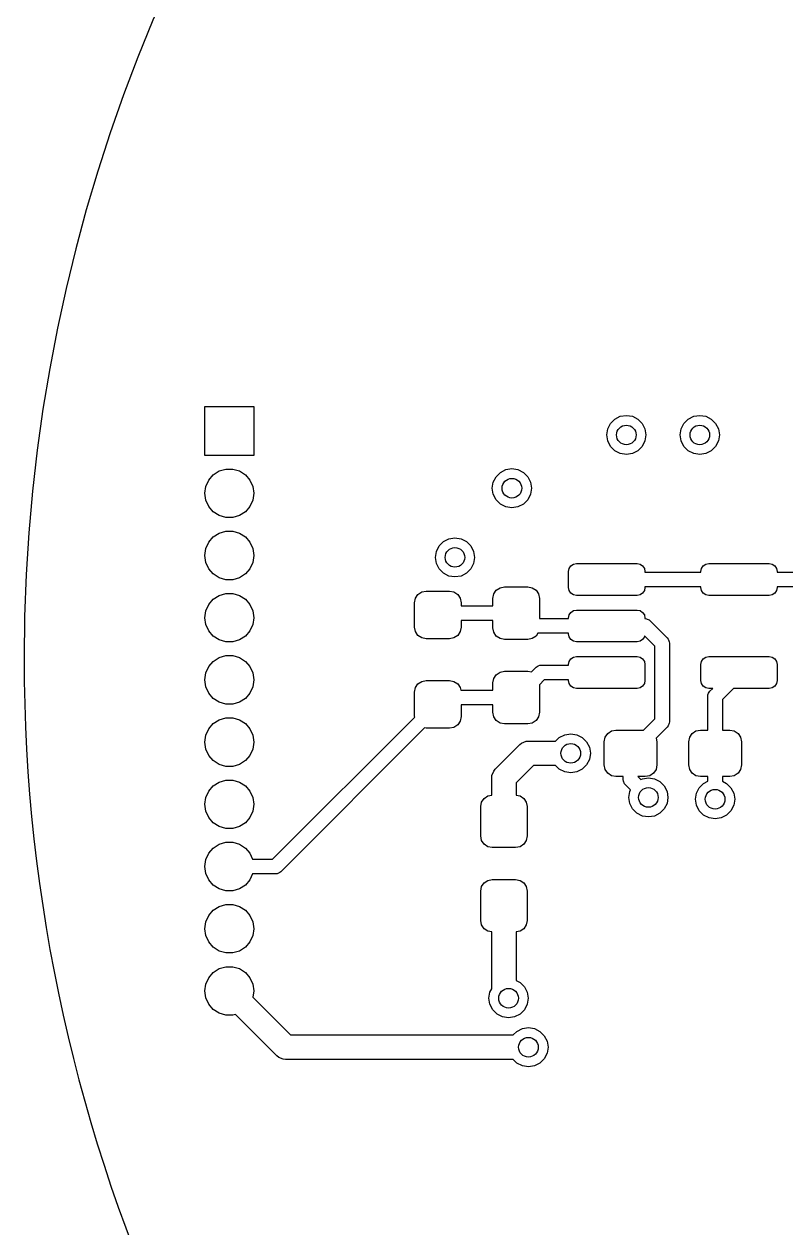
# Model space of a CAD drawing. Extents: x 116 to 183, y -110.2 to -37.6.
# Drawn here: x 115.95 to 131.51, y -82.69 to -58.11 of the extents above; entities that cross this region are included whole.
import ezdxf

# ---------------------------------------------------------------- set-up
doc = ezdxf.new("R2010")
doc.units = 0
doc.layers.add('BLACK', color=7, linetype='CONTINUOUS')

msp = doc.modelspace()

# ---------------------------------------------------------------- linework, layer by layer
at = {"layer": 'BLACK', "linetype": 'CONTINUOUS'}
for p, q in [((119.642, -66.921), (119.642, -65.921)), ((119.642, -65.921), (120.642, -65.921)), ((120.642, -65.921), (120.642, -66.921)), ((128.126393, -66.119577), (128.25, -66.1)), ((128.25, -66.1), (128.373607, -66.119577)), ((129.626393, -66.119577), (129.75, -66.1)), ((129.75, -66.1), (129.873607, -66.119577)), ((127.869577, -66.376393), (127.926393, -66.264886)), ((127.926393, -66.264886), (128.014886, -66.176393)), ((128.014886, -66.176393), (128.126393, -66.119577)), ((128.373607, -66.119577), (128.485114, -66.176393)), ((128.485114, -66.176393), (128.573607, -66.264886)), ((128.573607, -66.264886), (128.630423, -66.376393)), ((129.369577, -66.376393), (129.426393, -66.264886)), ((129.426393, -66.264886), (129.514886, -66.176393)), ((129.514886, -66.176393), (129.626393, -66.119577)), ((129.873607, -66.119577), (129.985114, -66.176393)), ((129.985114, -66.176393), (130.073607, -66.264886)), ((130.073607, -66.264886), (130.130423, -66.376393)), ((127.85, -66.5), (127.869577, -66.376393)), ((127.869577, -66.623607), (127.85, -66.5)), ((128.630423, -66.376393), (128.65, -66.5)), ((128.65, -66.5), (128.630423, -66.623607)), ((129.35, -66.5), (129.369577, -66.376393)), ((129.369577, -66.623607), (129.35, -66.5)), ((130.130423, -66.376393), (130.15, -66.5)), ((130.15, -66.5), (130.130423, -66.623607)), ((127.926393, -66.735114), (127.869577, -66.623607)), ((128.014886, -66.823607), (127.926393, -66.735114)), ((128.126393, -66.880423), (128.014886, -66.823607)), ((128.485114, -66.823607), (128.373607, -66.880423)), ((128.573607, -66.735114), (128.485114, -66.823607)), ((128.630423, -66.623607), (128.573607, -66.735114)), ((129.426393, -66.735114), (129.369577, -66.623607)), ((129.514886, -66.823607), (129.426393, -66.735114)), ((129.626393, -66.880423), (129.514886, -66.823607)), ((129.985114, -66.823607), (129.873607, -66.880423)), ((130.073607, -66.735114), (129.985114, -66.823607)), ((130.130423, -66.623607), (130.073607, -66.735114)), ((120.642, -66.921), (119.642, -66.921)), ((128.25, -66.9), (128.126393, -66.880423)), ((128.373607, -66.880423), (128.25, -66.9)), ((129.75, -66.9), (129.626393, -66.880423)), ((129.873607, -66.880423), (129.75, -66.9)), ((119.721373, -67.42068), (119.81457, -67.313125)), ((119.81457, -67.313125), (119.934292, -67.236184)), ((119.934292, -67.236184), (120.070843, -67.196089)), ((120.070843, -67.196089), (120.213157, -67.196089)), ((120.213157, -67.196089), (120.349708, -67.236184)), ((120.349708, -67.236184), (120.46943, -67.313125)), ((120.46943, -67.313125), (120.562627, -67.42068)), ((125.588893, -67.352386), (125.677386, -67.263893)), ((125.677386, -67.263893), (125.788893, -67.207077)), ((125.788893, -67.207077), (125.9125, -67.1875)), ((125.9125, -67.1875), (126.036107, -67.207077)), ((126.036107, -67.207077), (126.147614, -67.263893)), ((126.147614, -67.263893), (126.236107, -67.352386)), ((119.642, -67.691), (119.662254, -67.550134)), ((119.662254, -67.550134), (119.721373, -67.42068)), ((120.562627, -67.42068), (120.621746, -67.550134)), ((120.621746, -67.550134), (120.642, -67.691)), ((125.5125, -67.5875), (125.532077, -67.463893)), ((125.532077, -67.463893), (125.588893, -67.352386)), ((126.236107, -67.352386), (126.292923, -67.463893)), ((126.292923, -67.463893), (126.3125, -67.5875)), ((119.662254, -67.831866), (119.642, -67.691)), ((119.721373, -67.96132), (119.662254, -67.831866)), ((120.621746, -67.831866), (120.562627, -67.96132)), ((120.642, -67.691), (120.621746, -67.831866)), ((125.532077, -67.711107), (125.5125, -67.5875)), ((125.588893, -67.822614), (125.532077, -67.711107)), ((125.677386, -67.911107), (125.588893, -67.822614)), ((126.236107, -67.822614), (126.147614, -67.911107)), ((126.292923, -67.711107), (126.236107, -67.822614)), ((126.3125, -67.5875), (126.292923, -67.711107)), ((119.81457, -68.068875), (119.721373, -67.96132)), ((119.934292, -68.145816), (119.81457, -68.068875)), ((120.46943, -68.068875), (120.349708, -68.145816)), ((120.562627, -67.96132), (120.46943, -68.068875)), ((125.788893, -67.967923), (125.677386, -67.911107)), ((125.9125, -67.9875), (125.788893, -67.967923)), ((126.036107, -67.967923), (125.9125, -67.9875)), ((126.147614, -67.911107), (126.036107, -67.967923)), ((120.070843, -68.185911), (119.934292, -68.145816)), ((120.213157, -68.185911), (120.070843, -68.185911)), ((120.349708, -68.145816), (120.213157, -68.185911)), ((119.81457, -68.583125), (119.934292, -68.506184)), ((119.934292, -68.506184), (120.070843, -68.466089)), ((120.070843, -68.466089), (120.213157, -68.466089)), ((120.213157, -68.466089), (120.349708, -68.506184)), ((120.349708, -68.506184), (120.46943, -68.583125)), ((119.662254, -68.820134), (119.721373, -68.69068)), ((119.721373, -68.69068), (119.81457, -68.583125)), ((120.46943, -68.583125), (120.562627, -68.69068)), ((120.562627, -68.69068), (120.621746, -68.820134)), ((124.369577, -68.876393), (124.426393, -68.764886)), ((124.426393, -68.764886), (124.514886, -68.676393)), ((124.514886, -68.676393), (124.626393, -68.619577)), ((124.626393, -68.619577), (124.75, -68.6)), ((124.75, -68.6), (124.873607, -68.619577)), ((124.873607, -68.619577), (124.985114, -68.676393)), ((124.985114, -68.676393), (125.073607, -68.764886)), ((125.073607, -68.764886), (125.130423, -68.876393)), ((119.642, -68.961), (119.662254, -68.820134)), ((119.662254, -69.101866), (119.642, -68.961)), ((120.621746, -68.820134), (120.642, -68.961)), ((120.642, -68.961), (120.621746, -69.101866)), ((124.35, -69), (124.369577, -68.876393)), ((124.369577, -69.123607), (124.35, -69)), ((125.130423, -68.876393), (125.15, -69)), ((125.15, -69), (125.130423, -69.123607)), ((119.721373, -69.23132), (119.662254, -69.101866)), ((119.81457, -69.338875), (119.721373, -69.23132)), ((120.562627, -69.23132), (120.46943, -69.338875)), ((120.621746, -69.101866), (120.562627, -69.23132)), ((124.426393, -69.235114), (124.369577, -69.123607)), ((124.514886, -69.323607), (124.426393, -69.235114)), ((125.073607, -69.235114), (124.985114, -69.323607)), ((125.130423, -69.123607), (125.073607, -69.235114)), ((127.07, -69.2875), (127.08237, -69.225314)), ((127.07, -69.6125), (127.07, -69.2875)), ((127.08237, -69.225314), (127.117595, -69.172595)), ((127.117595, -69.172595), (127.170314, -69.13737)), ((127.170314, -69.13737), (127.2325, -69.125)), ((127.2325, -69.125), (128.4675, -69.125)), ((128.4675, -69.125), (128.529686, -69.13737)), ((128.529686, -69.13737), (128.582405, -69.172595)), ((128.582405, -69.172595), (128.61763, -69.225314)), ((128.61763, -69.225314), (128.63, -69.2875)), ((128.63, -69.2875), (128.63, -69.3)), ((128.63, -69.3), (129.77, -69.3)), ((129.77, -69.2875), (129.78237, -69.225314)), ((129.77, -69.3), (129.77, -69.2875)), ((129.78237, -69.225314), (129.817595, -69.172595)), ((129.817595, -69.172595), (129.870314, -69.13737)), ((129.870314, -69.13737), (129.9325, -69.125)), ((129.9325, -69.125), (131.1675, -69.125)), ((131.1675, -69.125), (131.229686, -69.13737)), ((131.229686, -69.13737), (131.282405, -69.172595)), ((131.282405, -69.172595), (131.31763, -69.225314)), ((131.31763, -69.225314), (131.33, -69.2875)), ((131.33, -69.2875), (131.33, -69.3)), ((131.33, -69.3), (131.925, -69.3)), ((119.934292, -69.415816), (119.81457, -69.338875)), ((120.070843, -69.455911), (119.934292, -69.415816)), ((120.213157, -69.455911), (120.070843, -69.455911)), ((120.349708, -69.415816), (120.213157, -69.455911)), ((120.46943, -69.338875), (120.349708, -69.415816)), ((124.626393, -69.380423), (124.514886, -69.323607)), ((124.75, -69.4), (124.626393, -69.380423)), ((124.873607, -69.380423), (124.75, -69.4)), ((124.985114, -69.323607), (124.873607, -69.380423)), ((119.81457, -69.853125), (119.934292, -69.776184)), ((119.934292, -69.776184), (120.070843, -69.736089)), ((120.070843, -69.736089), (120.213157, -69.736089)), ((120.213157, -69.736089), (120.349708, -69.776184)), ((120.349708, -69.776184), (120.46943, -69.853125)), ((123.943079, -69.834113), (123.994562, -69.757062)), ((123.994562, -69.757062), (124.071613, -69.705579)), ((124.071613, -69.705579), (124.1625, -69.6875)), ((124.1625, -69.6875), (124.6375, -69.6875)), ((124.6375, -69.6875), (124.728387, -69.705579)), ((124.728387, -69.705579), (124.805438, -69.757062)), ((124.805438, -69.757062), (124.856921, -69.834113)), ((125.525, -69.8375), (125.543079, -69.746613)), ((125.543079, -69.746613), (125.594562, -69.669562)), ((125.594562, -69.669562), (125.671613, -69.618079)), ((125.671613, -69.618079), (125.7625, -69.6)), ((125.7625, -69.6), (126.2375, -69.6)), ((126.2375, -69.6), (126.328387, -69.618079)), ((126.328387, -69.618079), (126.405438, -69.669562)), ((126.405438, -69.669562), (126.456921, -69.746613)), ((126.456921, -69.746613), (126.475, -69.8375)), ((127.08237, -69.674686), (127.07, -69.6125)), ((127.117595, -69.727405), (127.08237, -69.674686)), ((127.170314, -69.76263), (127.117595, -69.727405)), ((127.2325, -69.775), (127.170314, -69.76263)), ((128.4675, -69.775), (127.2325, -69.775)), ((128.529686, -69.76263), (128.4675, -69.775)), ((128.582405, -69.727405), (128.529686, -69.76263)), ((128.61763, -69.674686), (128.582405, -69.727405)), ((128.63, -69.6125), (128.61763, -69.674686)), ((129.77, -69.6), (128.63, -69.6)), ((128.63, -69.6), (128.63, -69.6125)), ((129.77, -69.6125), (129.77, -69.6)), ((129.78237, -69.674686), (129.77, -69.6125)), ((129.817595, -69.727405), (129.78237, -69.674686)), ((129.870314, -69.76263), (129.817595, -69.727405)), ((129.9325, -69.775), (129.870314, -69.76263)), ((131.1675, -69.775), (129.9325, -69.775)), ((131.229686, -69.76263), (131.1675, -69.775)), ((131.282405, -69.727405), (131.229686, -69.76263)), ((131.31763, -69.674686), (131.282405, -69.727405)), ((131.33, -69.6125), (131.31763, -69.674686)), ((132.0375, -69.6), (131.33, -69.6)), ((131.33, -69.6), (131.33, -69.6125)), ((119.662254, -70.090134), (119.721373, -69.96068)), ((119.721373, -69.96068), (119.81457, -69.853125)), ((120.46943, -69.853125), (120.562627, -69.96068)), ((120.562627, -69.96068), (120.621746, -70.090134)), ((123.925, -69.925), (123.943079, -69.834113)), ((123.925, -70.425), (123.925, -69.925)), ((124.856921, -69.834113), (124.875, -69.925)), ((124.875, -69.925), (124.875, -69.9875)), ((124.875, -69.9875), (125.525, -69.9875)), ((125.525, -69.9875), (125.525, -69.8375)), ((126.475, -69.8375), (126.475, -70.25)), ((119.642, -70.231), (119.662254, -70.090134)), ((119.662254, -70.371866), (119.642, -70.231)), ((120.621746, -70.090134), (120.642, -70.231)), ((120.642, -70.231), (120.621746, -70.371866)), ((125.525, -70.2875), (124.875, -70.2875)), ((124.875, -70.2875), (124.875, -70.425)), ((125.525, -70.4375), (125.525, -70.2875)), ((126.475, -70.25), (127.07, -70.25)), ((127.07, -70.2375), (127.08237, -70.175314)), ((127.07, -70.25), (127.07, -70.2375)), ((127.08237, -70.175314), (127.117595, -70.122595)), ((127.117595, -70.122595), (127.170314, -70.08737)), ((127.170314, -70.08737), (127.2325, -70.075)), ((127.2325, -70.075), (128.4675, -70.075)), ((128.4675, -70.075), (128.529686, -70.08737)), ((128.529686, -70.08737), (128.582405, -70.122595)), ((128.582405, -70.122595), (128.61763, -70.175314)), ((128.61763, -70.175314), (128.63, -70.2375)), ((128.63, -70.2375), (128.63, -70.25)), ((128.63, -70.25), (128.659263, -70.252882)), ((128.659263, -70.252882), (128.672427, -70.258335)), ((128.672427, -70.258335), (128.713334, -70.275279)), ((128.713334, -70.275279), (128.736065, -70.293934)), ((119.721373, -70.50132), (119.662254, -70.371866)), ((119.81457, -70.608875), (119.721373, -70.50132)), ((120.562627, -70.50132), (120.46943, -70.608875)), ((120.621746, -70.371866), (120.562627, -70.50132)), ((123.943079, -70.515887), (123.925, -70.425)), ((123.994562, -70.592938), (123.943079, -70.515887)), ((124.856921, -70.515887), (124.805438, -70.592938)), ((124.875, -70.425), (124.856921, -70.515887)), ((125.543079, -70.528387), (125.525, -70.4375)), ((125.594562, -70.605438), (125.543079, -70.528387)), ((128.736065, -70.293934), (129.086066, -70.643935)), ((119.934292, -70.685816), (119.81457, -70.608875)), ((120.070843, -70.725911), (119.934292, -70.685816)), ((120.213157, -70.725911), (120.070843, -70.725911)), ((120.349708, -70.685816), (120.213157, -70.725911)), ((120.46943, -70.608875), (120.349708, -70.685816)), ((124.071613, -70.644421), (123.994562, -70.592938)), ((124.1625, -70.6625), (124.071613, -70.644421)), ((124.6375, -70.6625), (124.1625, -70.6625)), ((124.728387, -70.644421), (124.6375, -70.6625)), ((124.805438, -70.592938), (124.728387, -70.644421)), ((125.671613, -70.656921), (125.594562, -70.605438)), ((125.7625, -70.675), (125.671613, -70.656921)), ((126.2375, -70.675), (125.7625, -70.675)), ((126.328387, -70.656921), (126.2375, -70.675)), ((126.405438, -70.605438), (126.328387, -70.656921)), ((126.44248, -70.55), (126.405438, -70.605438)), ((127.07, -70.55), (126.44248, -70.55)), ((127.07, -70.5625), (127.07, -70.55)), ((127.08237, -70.624686), (127.07, -70.5625)), ((127.117595, -70.677405), (127.08237, -70.624686)), ((127.170314, -70.71263), (127.117595, -70.677405)), ((127.2325, -70.725), (127.170314, -70.71263)), ((128.4675, -70.725), (127.2325, -70.725)), ((128.529686, -70.71263), (128.4675, -70.725)), ((128.582405, -70.677405), (128.529686, -70.71263)), ((128.61763, -70.624686), (128.582405, -70.677405)), ((128.621765, -70.603898), (128.61763, -70.624686)), ((128.83, -70.812133), (128.621765, -70.603898)), ((129.086066, -70.643935), (129.104721, -70.666666)), ((129.104721, -70.666666), (129.112653, -70.685816)), ((129.112653, -70.685816), (129.127118, -70.720737)), ((129.127118, -70.720737), (129.13, -70.750001)), ((129.13, -70.750001), (129.13, -72.3575)), ((119.934292, -71.046184), (120.070843, -71.006089)), ((120.070843, -71.006089), (120.213157, -71.006089)), ((120.213157, -71.006089), (120.349708, -71.046184)), ((127.170314, -71.03737), (127.2325, -71.025)), ((127.2325, -71.025), (128.4675, -71.025)), ((128.4675, -71.025), (128.529686, -71.03737)), ((128.83, -72.295368), (128.83, -70.812133)), ((129.870314, -71.03737), (129.9325, -71.025)), ((129.9325, -71.025), (131.1675, -71.025)), ((131.1675, -71.025), (131.229686, -71.03737)), ((119.662254, -71.360134), (119.721373, -71.23068)), ((119.721373, -71.23068), (119.81457, -71.123125)), ((119.81457, -71.123125), (119.934292, -71.046184)), ((120.349708, -71.046184), (120.46943, -71.123125)), ((120.46943, -71.123125), (120.562627, -71.23068)), ((120.562627, -71.23068), (120.621746, -71.360134)), ((126.310789, -71.339578), (126.406434, -71.243934)), ((126.406434, -71.243934), (126.429164, -71.225279)), ((126.429164, -71.225279), (126.451561, -71.216002)), ((126.451561, -71.216002), (126.483236, -71.202882)), ((126.483236, -71.202882), (126.5125, -71.2)), ((126.5125, -71.2), (127.07, -71.2)), ((127.07, -71.1875), (127.08237, -71.125314)), ((127.07, -71.2), (127.07, -71.1875)), ((127.08237, -71.125314), (127.117595, -71.072595)), ((127.117595, -71.072595), (127.170314, -71.03737)), ((128.529686, -71.03737), (128.582405, -71.072595)), ((128.582405, -71.072595), (128.61763, -71.125314)), ((128.61763, -71.125314), (128.63, -71.1875)), ((128.63, -71.1875), (128.63, -71.5125)), ((129.77, -71.1875), (129.78237, -71.125314)), ((129.77, -71.5125), (129.77, -71.1875)), ((129.78237, -71.125314), (129.817595, -71.072595)), ((129.817595, -71.072595), (129.870314, -71.03737)), ((131.229686, -71.03737), (131.282405, -71.072595)), ((131.282405, -71.072595), (131.31763, -71.125314)), ((131.31763, -71.125314), (131.33, -71.1875)), ((131.33, -71.1875), (131.33, -71.5125)), ((119.642, -71.501), (119.662254, -71.360134)), ((119.662254, -71.641866), (119.642, -71.501)), ((120.621746, -71.360134), (120.642, -71.501)), ((120.642, -71.501), (120.621746, -71.641866)), ((124.071613, -71.530579), (124.1625, -71.5125)), ((124.1625, -71.5125), (124.6375, -71.5125)), ((124.6375, -71.5125), (124.728387, -71.530579)), ((125.525, -71.5625), (125.543079, -71.471613)), ((125.543079, -71.471613), (125.594562, -71.394562)), ((125.594562, -71.394562), (125.671613, -71.343079)), ((125.671613, -71.343079), (125.7625, -71.325)), ((125.7625, -71.325), (126.2375, -71.325)), ((126.2375, -71.325), (126.310789, -71.339578)), ((126.574632, -71.5), (126.475, -71.599632)), ((127.07, -71.5), (126.574632, -71.5)), ((127.07, -71.5125), (127.07, -71.5)), ((127.08237, -71.574686), (127.07, -71.5125)), ((128.63, -71.5125), (128.61763, -71.574686)), ((129.78237, -71.574686), (129.77, -71.5125)), ((131.33, -71.5125), (131.31763, -71.574686)), ((119.721373, -71.77132), (119.662254, -71.641866)), ((120.621746, -71.641866), (120.562627, -71.77132)), ((123.925, -71.75), (123.943079, -71.659113)), ((123.925, -72.25), (123.925, -71.75)), ((123.943079, -71.659113), (123.994562, -71.582062)), ((123.994562, -71.582062), (124.071613, -71.530579)), ((124.728387, -71.530579), (124.805438, -71.582062)), ((124.805438, -71.582062), (124.856921, -71.659113)), ((124.856921, -71.659113), (124.867541, -71.7125)), ((124.867541, -71.7125), (125.525, -71.7125)), ((125.525, -71.7125), (125.525, -71.5625)), ((126.475, -71.599632), (126.475, -72.1625)), ((127.117595, -71.627405), (127.08237, -71.574686)), ((127.170314, -71.66263), (127.117595, -71.627405)), ((127.2325, -71.675), (127.170314, -71.66263)), ((128.4675, -71.675), (127.2325, -71.675)), ((128.529686, -71.66263), (128.4675, -71.675)), ((128.582405, -71.627405), (128.529686, -71.66263)), ((128.61763, -71.574686), (128.582405, -71.627405)), ((129.817595, -71.627405), (129.78237, -71.574686)), ((129.870314, -71.66263), (129.817595, -71.627405)), ((129.9325, -71.675), (129.870314, -71.66263)), ((129.929563, -71.774), (129.937779, -71.754165)), ((130.012868, -71.675), (129.9325, -71.675)), ((129.937779, -71.754165), (129.956434, -71.731434)), ((129.956434, -71.731434), (130.012868, -71.675)), ((130.437132, -71.675), (130.2125, -71.899632)), ((131.1675, -71.675), (130.437132, -71.675)), ((131.229686, -71.66263), (131.1675, -71.675)), ((131.282405, -71.627405), (131.229686, -71.66263)), ((131.31763, -71.574686), (131.282405, -71.627405)), ((119.81457, -71.878875), (119.721373, -71.77132)), ((119.934292, -71.955816), (119.81457, -71.878875)), ((120.070843, -71.995911), (119.934292, -71.955816)), ((120.213157, -71.995911), (120.070843, -71.995911)), ((120.349708, -71.955816), (120.213157, -71.995911)), ((120.46943, -71.878875), (120.349708, -71.955816)), ((120.562627, -71.77132), (120.46943, -71.878875)), ((129.9125, -71.8375), (129.915382, -71.808236)), ((129.9125, -72.525), (129.9125, -71.8375)), ((129.915382, -71.808236), (129.929563, -71.774)), ((130.2125, -71.899632), (130.2125, -72.525)), ((123.927134, -72.260733), (123.925, -72.25)), ((124.875, -72.25), (124.856921, -72.340887)), ((125.525, -72.0125), (124.875, -72.0125)), ((124.875, -72.0125), (124.875, -72.25)), ((125.525, -72.1625), (125.525, -72.0125)), ((125.543079, -72.253387), (125.525, -72.1625)), ((125.594562, -72.330438), (125.543079, -72.253387)), ((126.456921, -72.253387), (126.405438, -72.330438)), ((126.475, -72.1625), (126.456921, -72.253387)), ((119.662254, -72.630134), (119.721373, -72.50068)), ((119.721373, -72.50068), (119.81457, -72.393125)), ((119.81457, -72.393125), (119.934292, -72.316184)), ((119.934292, -72.316184), (120.070843, -72.276089)), ((120.070843, -72.276089), (120.213157, -72.276089)), ((120.213157, -72.276089), (120.349708, -72.316184)), ((120.349708, -72.316184), (120.46943, -72.393125)), ((120.46943, -72.393125), (120.562627, -72.50068)), ((120.562627, -72.50068), (120.621746, -72.630134)), ((121.026868, -75.161), (123.927134, -72.260733)), ((124.130914, -72.481217), (121.195066, -75.417066)), ((124.1625, -72.4875), (124.130914, -72.481217)), ((124.6375, -72.4875), (124.1625, -72.4875)), ((124.728387, -72.469421), (124.6375, -72.4875)), ((124.805438, -72.417938), (124.728387, -72.469421)), ((124.856921, -72.340887), (124.805438, -72.417938)), ((125.671613, -72.381921), (125.594562, -72.330438)), ((125.7625, -72.4), (125.671613, -72.381921)), ((126.2375, -72.4), (125.7625, -72.4)), ((126.328387, -72.381921), (126.2375, -72.4)), ((126.405438, -72.330438), (126.328387, -72.381921)), ((128.600368, -72.525), (128.83, -72.295368)), ((129.086066, -72.463566), (128.860421, -72.68921)), ((129.104721, -72.440836), (129.086066, -72.463566)), ((129.127118, -72.386763), (129.104721, -72.440836)), ((129.13, -72.3575), (129.127118, -72.386763)), ((119.642, -72.771), (119.662254, -72.630134)), ((120.621746, -72.630134), (120.642, -72.771)), ((126.806279, -72.75), (126.879886, -72.676393)), ((126.879886, -72.676393), (126.991393, -72.619577)), ((126.991393, -72.619577), (127.115, -72.6)), ((127.115, -72.6), (127.238607, -72.619577)), ((127.238607, -72.619577), (127.350114, -72.676393)), ((127.350114, -72.676393), (127.438607, -72.764886)), ((127.8, -72.7625), (127.818079, -72.671613)), ((127.818079, -72.671613), (127.869562, -72.594562)), ((127.869562, -72.594562), (127.946613, -72.543079)), ((127.946613, -72.543079), (128.0375, -72.525)), ((128.0375, -72.525), (128.600368, -72.525)), ((128.860421, -72.68921), (128.875, -72.7625)), ((129.525, -72.7625), (129.543079, -72.671613)), ((129.543079, -72.671613), (129.594562, -72.594562)), ((129.594562, -72.594562), (129.671613, -72.543079)), ((129.671613, -72.543079), (129.7625, -72.525)), ((129.7625, -72.525), (129.9125, -72.525)), ((130.2125, -72.525), (130.3625, -72.525)), ((130.3625, -72.525), (130.453387, -72.543079)), ((130.453387, -72.543079), (130.530438, -72.594562)), ((130.530438, -72.594562), (130.581921, -72.671613)), ((130.581921, -72.671613), (130.6, -72.7625)), ((119.662254, -72.911866), (119.642, -72.771)), ((119.721373, -73.04132), (119.662254, -72.911866)), ((120.621746, -72.911866), (120.562627, -73.04132)), ((120.642, -72.771), (120.621746, -72.911866)), ((125.573223, -73.323223), (126.073223, -72.823223)), ((126.073223, -72.823223), (126.111108, -72.792132)), ((126.111108, -72.792132), (126.201228, -72.754803)), ((126.201228, -72.754803), (126.201237, -72.754803)), ((126.201237, -72.754803), (126.25, -72.75)), ((126.25, -72.75), (126.806279, -72.75)), ((127.438607, -72.764886), (127.495423, -72.876393)), ((127.495423, -72.876393), (127.515, -73)), ((127.8, -73.2375), (127.8, -72.7625)), ((128.875, -72.7625), (128.875, -73.2375)), ((129.525, -73.2375), (129.525, -72.7625)), ((130.6, -72.7625), (130.6, -73.2375)), ((119.81457, -73.148875), (119.721373, -73.04132)), ((119.934292, -73.225816), (119.81457, -73.148875)), ((120.070843, -73.265911), (119.934292, -73.225816)), ((120.349708, -73.225816), (120.213157, -73.265911)), ((120.46943, -73.148875), (120.349708, -73.225816)), ((120.562627, -73.04132), (120.46943, -73.148875)), ((127.438607, -73.235114), (127.350114, -73.323607)), ((127.495423, -73.123607), (127.438607, -73.235114)), ((127.515, -73), (127.495423, -73.123607)), ((127.818079, -73.328387), (127.8, -73.2375)), ((128.875, -73.2375), (128.856921, -73.328387)), ((129.543079, -73.328387), (129.525, -73.2375)), ((130.6, -73.2375), (130.581921, -73.328387)), ((120.213157, -73.265911), (120.070843, -73.265911)), ((125.5, -73.5), (125.504804, -73.451227)), ((125.504804, -73.451227), (125.542133, -73.361107)), ((125.542133, -73.361107), (125.542137, -73.361102)), ((125.542137, -73.361102), (125.573223, -73.323223)), ((126.353554, -73.25), (126, -73.603554)), ((126.806279, -73.25), (126.353554, -73.25)), ((126.879886, -73.323607), (126.806279, -73.25)), ((126.991393, -73.380423), (126.879886, -73.323607)), ((127.115, -73.4), (126.991393, -73.380423)), ((127.238607, -73.380423), (127.115, -73.4)), ((127.350114, -73.323607), (127.238607, -73.380423)), ((127.869562, -73.405438), (127.818079, -73.328387)), ((127.946613, -73.456921), (127.869562, -73.405438)), ((128.0375, -73.475), (127.946613, -73.456921)), ((128.1875, -73.475), (128.0375, -73.475)), ((128.1875, -73.5375), (128.1875, -73.475)), ((128.6375, -73.475), (128.4875, -73.475)), ((128.4875, -73.475), (128.4875, -73.475368)), ((128.4875, -73.475368), (128.546791, -73.534659)), ((128.728387, -73.456921), (128.6375, -73.475)), ((128.805438, -73.405438), (128.728387, -73.456921)), ((128.856921, -73.328387), (128.805438, -73.405438)), ((129.594562, -73.405438), (129.543079, -73.328387)), ((129.671613, -73.456921), (129.594562, -73.405438)), ((129.7625, -73.475), (129.671613, -73.456921)), ((129.9125, -73.475), (129.7625, -73.475)), ((129.9125, -73.570524), (129.9125, -73.475)), ((130.3625, -73.475), (130.2125, -73.475)), ((130.2125, -73.475), (130.2125, -73.570524)), ((130.453387, -73.456921), (130.3625, -73.475)), ((130.530438, -73.405438), (130.453387, -73.456921)), ((130.581921, -73.328387), (130.530438, -73.405438)), ((119.721373, -73.77068), (119.81457, -73.663125)), ((119.81457, -73.663125), (119.934292, -73.586184)), ((119.934292, -73.586184), (120.070843, -73.546089)), ((120.070843, -73.546089), (120.213157, -73.546089)), ((120.213157, -73.546089), (120.349708, -73.586184)), ((120.349708, -73.586184), (120.46943, -73.663125)), ((120.46943, -73.663125), (120.562627, -73.77068)), ((125.5, -73.852486), (125.5, -73.5)), ((126, -73.603554), (126, -73.852486)), ((128.190382, -73.566763), (128.1875, -73.5375)), ((128.212779, -73.620835), (128.190382, -73.566763)), ((128.231434, -73.643566), (128.212779, -73.620835)), ((128.334659, -73.746791), (128.231434, -73.643566)), ((128.546791, -73.534659), (128.576393, -73.519577)), ((128.576393, -73.519577), (128.7, -73.5)), ((128.7, -73.5), (128.823607, -73.519577)), ((128.823607, -73.519577), (128.935114, -73.576393)), ((128.935114, -73.576393), (129.023607, -73.664886)), ((129.023607, -73.664886), (129.080423, -73.776393)), ((129.682077, -73.813893), (129.738893, -73.702386)), ((129.738893, -73.702386), (129.827386, -73.613893)), ((129.827386, -73.613893), (129.9125, -73.570524)), ((130.2125, -73.570524), (130.297614, -73.613893)), ((130.297614, -73.613893), (130.386107, -73.702386)), ((130.386107, -73.702386), (130.442923, -73.813893)), ((119.642, -74.041), (119.662254, -73.900134)), ((119.662254, -73.900134), (119.721373, -73.77068)), ((120.562627, -73.77068), (120.621746, -73.900134)), ((120.621746, -73.900134), (120.642, -74.041)), ((125.293079, -73.996613), (125.344562, -73.919562)), ((125.344562, -73.919562), (125.421613, -73.868079)), ((125.421613, -73.868079), (125.5, -73.852486)), ((126, -73.852486), (126.078387, -73.868079)), ((126.078387, -73.868079), (126.155438, -73.919562)), ((126.155438, -73.919562), (126.206921, -73.996613)), ((128.3, -73.9), (128.319577, -73.776393)), ((128.319577, -74.023607), (128.3, -73.9)), ((128.319577, -73.776393), (128.334659, -73.746791)), ((129.080423, -73.776393), (129.1, -73.9)), ((129.1, -73.9), (129.080423, -74.023607)), ((129.6625, -73.9375), (129.682077, -73.813893)), ((129.682077, -74.061107), (129.6625, -73.9375)), ((130.442923, -73.813893), (130.4625, -73.9375)), ((130.4625, -73.9375), (130.442923, -74.061107)), ((119.662254, -74.181866), (119.642, -74.041)), ((119.721373, -74.31132), (119.662254, -74.181866)), ((120.621746, -74.181866), (120.562627, -74.31132)), ((120.642, -74.041), (120.621746, -74.181866)), ((125.275, -74.0875), (125.293079, -73.996613)), ((125.275, -74.6875), (125.275, -74.0875)), ((126.206921, -73.996613), (126.225, -74.0875)), ((126.225, -74.0875), (126.225, -74.6875)), ((128.376393, -74.135114), (128.319577, -74.023607)), ((128.464886, -74.223607), (128.376393, -74.135114)), ((129.023607, -74.135114), (128.935114, -74.223607)), ((129.080423, -74.023607), (129.023607, -74.135114)), ((129.738893, -74.172614), (129.682077, -74.061107)), ((129.827386, -74.261107), (129.738893, -74.172614)), ((130.386107, -74.172614), (130.297614, -74.261107)), ((130.442923, -74.061107), (130.386107, -74.172614)), ((119.81457, -74.418875), (119.721373, -74.31132)), ((119.934292, -74.495816), (119.81457, -74.418875)), ((120.46943, -74.418875), (120.349708, -74.495816)), ((120.562627, -74.31132), (120.46943, -74.418875)), ((128.576393, -74.280423), (128.464886, -74.223607)), ((128.7, -74.3), (128.576393, -74.280423)), ((128.823607, -74.280423), (128.7, -74.3)), ((128.935114, -74.223607), (128.823607, -74.280423)), ((129.938893, -74.317923), (129.827386, -74.261107)), ((130.0625, -74.3375), (129.938893, -74.317923)), ((130.186107, -74.317923), (130.0625, -74.3375)), ((130.297614, -74.261107), (130.186107, -74.317923)), ((120.070843, -74.535911), (119.934292, -74.495816)), ((120.213157, -74.535911), (120.070843, -74.535911)), ((120.349708, -74.495816), (120.213157, -74.535911)), ((125.293079, -74.778387), (125.275, -74.6875)), ((126.225, -74.6875), (126.206921, -74.778387)), ((119.721373, -75.04068), (119.81457, -74.933125)), ((119.81457, -74.933125), (119.934292, -74.856184)), ((119.934292, -74.856184), (120.070843, -74.816089)), ((120.070843, -74.816089), (120.213157, -74.816089)), ((120.213157, -74.816089), (120.349708, -74.856184)), ((120.349708, -74.856184), (120.46943, -74.933125)), ((120.46943, -74.933125), (120.562627, -75.04068)), ((125.344562, -74.855438), (125.293079, -74.778387)), ((125.421613, -74.906921), (125.344562, -74.855438)), ((125.5125, -74.925), (125.421613, -74.906921)), ((125.9875, -74.925), (125.5125, -74.925)), ((126.078387, -74.906921), (125.9875, -74.925)), ((126.155438, -74.855438), (126.078387, -74.906921)), ((126.206921, -74.778387), (126.155438, -74.855438)), ((119.642, -75.311), (119.662254, -75.170134)), ((119.662254, -75.170134), (119.721373, -75.04068)), ((120.562627, -75.04068), (120.617575, -75.161)), ((120.617575, -75.161), (121.026868, -75.161)), ((119.662254, -75.451866), (119.642, -75.311)), ((119.721373, -75.58132), (119.662254, -75.451866)), ((121.149011, -75.445382), (121.118264, -75.458118)), ((121.172335, -75.435721), (121.149011, -75.445382)), ((121.195066, -75.417066), (121.172335, -75.435721)), ((119.81457, -75.688875), (119.721373, -75.58132)), ((119.934292, -75.765816), (119.81457, -75.688875)), ((120.46943, -75.688875), (120.349708, -75.765816)), ((120.562627, -75.58132), (120.46943, -75.688875)), ((120.617575, -75.461), (120.562627, -75.58132)), ((121.089, -75.461), (120.617575, -75.461)), ((121.118264, -75.458118), (121.089, -75.461)), ((125.293079, -75.721613), (125.344562, -75.644562)), ((125.344562, -75.644562), (125.421613, -75.593079)), ((125.421613, -75.593079), (125.5125, -75.575)), ((125.5125, -75.575), (125.9875, -75.575)), ((125.9875, -75.575), (126.078387, -75.593079)), ((126.078387, -75.593079), (126.155438, -75.644562)), ((126.155438, -75.644562), (126.206921, -75.721613)), ((120.070843, -75.805911), (119.934292, -75.765816)), ((120.213157, -75.805911), (120.070843, -75.805911)), ((120.349708, -75.765816), (120.213157, -75.805911)), ((125.275, -75.8125), (125.293079, -75.721613)), ((125.275, -76.4125), (125.275, -75.8125)), ((126.206921, -75.721613), (126.225, -75.8125)), ((126.225, -75.8125), (126.225, -76.4125)), ((119.81457, -76.203125), (119.934292, -76.126184)), ((119.934292, -76.126184), (120.070843, -76.086089)), ((120.070843, -76.086089), (120.213157, -76.086089)), ((120.213157, -76.086089), (120.349708, -76.126184)), ((120.349708, -76.126184), (120.46943, -76.203125)), ((119.662254, -76.440134), (119.721373, -76.31068)), ((119.721373, -76.31068), (119.81457, -76.203125)), ((120.46943, -76.203125), (120.562627, -76.31068)), ((120.562627, -76.31068), (120.621746, -76.440134)), ((125.293079, -76.503387), (125.275, -76.4125)), ((126.225, -76.4125), (126.206921, -76.503387)), ((119.642, -76.581), (119.662254, -76.440134)), ((119.662254, -76.721866), (119.642, -76.581)), ((120.621746, -76.440134), (120.642, -76.581)), ((120.642, -76.581), (120.621746, -76.721866)), ((125.344562, -76.580438), (125.293079, -76.503387)), ((125.421613, -76.631921), (125.344562, -76.580438)), ((125.5, -76.647513), (125.421613, -76.631921)), ((125.5, -77.806871), (125.5, -76.647513)), ((126.078387, -76.631921), (126, -76.647513)), ((126, -76.647513), (126, -77.635572)), ((126.155438, -76.580438), (126.078387, -76.631921)), ((126.206921, -76.503387), (126.155438, -76.580438)), ((119.721373, -76.85132), (119.662254, -76.721866)), ((119.81457, -76.958875), (119.721373, -76.85132)), ((120.562627, -76.85132), (120.46943, -76.958875)), ((120.621746, -76.721866), (120.562627, -76.85132)), ((119.934292, -77.035816), (119.81457, -76.958875)), ((120.070843, -77.075911), (119.934292, -77.035816)), ((120.213157, -77.075911), (120.070843, -77.075911)), ((120.349708, -77.035816), (120.213157, -77.075911)), ((120.46943, -76.958875), (120.349708, -77.035816)), ((119.81457, -77.473125), (119.934292, -77.396184)), ((119.934292, -77.396184), (120.070843, -77.356089)), ((120.070843, -77.356089), (120.213157, -77.356089)), ((120.213157, -77.356089), (120.349708, -77.396184)), ((120.349708, -77.396184), (120.46943, -77.473125)), ((119.662254, -77.710134), (119.721373, -77.58068)), ((119.721373, -77.58068), (119.81457, -77.473125)), ((120.46943, -77.473125), (120.562627, -77.58068)), ((120.562627, -77.58068), (120.621746, -77.710134)), ((126, -77.635572), (126.080114, -77.676393)), ((119.642, -77.851), (119.662254, -77.710134)), ((119.662254, -77.991866), (119.642, -77.851)), ((120.621746, -77.710134), (120.642, -77.851)), ((120.642, -77.851), (120.62359, -77.979036)), ((125.445, -78), (125.464577, -77.876393)), ((125.464577, -77.876393), (125.5, -77.806871)), ((126.080114, -77.676393), (126.168607, -77.764886)), ((126.168607, -77.764886), (126.225423, -77.876393)), ((126.225423, -77.876393), (126.245, -78)), ((119.721373, -78.12132), (119.662254, -77.991866)), ((119.81457, -78.228875), (119.721373, -78.12132)), ((120.62359, -77.979036), (121.394553, -78.75)), ((125.464577, -78.123607), (125.445, -78)), ((125.521393, -78.235114), (125.464577, -78.123607)), ((126.225423, -78.123607), (126.168607, -78.235114)), ((126.245, -78), (126.225423, -78.123607)), ((119.934292, -78.305816), (119.81457, -78.228875)), ((120.070843, -78.345911), (119.934292, -78.305816)), ((120.213157, -78.345911), (120.070843, -78.345911)), ((120.267423, -78.329976), (120.213157, -78.345911)), ((121.114223, -79.176776), (120.267423, -78.329976)), ((125.609886, -78.323607), (125.521393, -78.235114)), ((125.721393, -78.380423), (125.609886, -78.323607)), ((125.845, -78.4), (125.721393, -78.380423)), ((125.968607, -78.380423), (125.845, -78.4)), ((126.080114, -78.323607), (125.968607, -78.380423)), ((126.168607, -78.235114), (126.080114, -78.323607)), ((126.014886, -78.676393), (126.126393, -78.619577)), ((126.126393, -78.619577), (126.25, -78.6)), ((126.25, -78.6), (126.373607, -78.619577)), ((126.373607, -78.619577), (126.485114, -78.676393)), ((121.394553, -78.75), (125.941279, -78.75)), ((125.941279, -78.75), (126.014886, -78.676393)), ((126.485114, -78.676393), (126.573607, -78.764886)), ((126.573607, -78.764886), (126.630423, -78.876393)), ((126.630423, -78.876393), (126.65, -79)), ((126.630423, -79.123607), (126.573607, -79.235114)), ((126.65, -79), (126.630423, -79.123607)), ((121.152102, -79.207862), (121.114223, -79.176776)), ((121.152107, -79.207867), (121.152102, -79.207862)), ((121.242227, -79.245196), (121.152107, -79.207867)), ((121.291, -79.25), (121.242227, -79.245196)), ((125.941279, -79.25), (121.291, -79.25)), ((126.014886, -79.323607), (125.941279, -79.25)), ((126.126393, -79.380423), (126.014886, -79.323607)), ((126.25, -79.4), (126.126393, -79.380423)), ((126.373607, -79.380423), (126.25, -79.4)), ((126.485114, -79.323607), (126.373607, -79.380423)), ((126.573607, -79.235114), (126.485114, -79.323607))]:
    msp.add_line(p, q, dxfattribs=at)
at = {"layer": 'BLACK'}
for centre in [(128.25, -66.5), (129.75, -66.5), (125.9125, -67.5875), (124.75, -69), (127.115, -73), (128.7, -73.9), (130.0625, -73.9375), (125.845, -78), (126.25, -79)]:
    msp.add_circle(centre, 0.2, dxfattribs=at)
for centre, radius, start, end in [((149.450502, -71.074296), 33.5, 0, 180), ((149.4505, -71.0743), 33.499996, -180.0000068, -130.1553645)]:
    msp.add_arc(centre, radius, start, end, dxfattribs=at)

doc.saveas('drawing.dxf')
